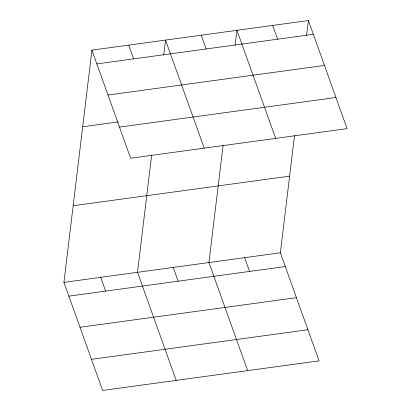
<?xml version="1.0" encoding="UTF-8"?>
<svg xmlns="http://www.w3.org/2000/svg" width="411" height="411" viewBox="0 0 411 411"><rect width="100%" height="100%" fill="white"/><g stroke="black" fill="none" stroke-linecap="round" stroke-linejoin="round"><path stroke-width="0.62" d="M294.528 135.414L280.369 252.78L319.07 360.858L102.611 390.45L63.916 282.372L91.93 50.142L308.389 20.55L347.084 128.628L130.631 158.22L91.93 50.142M151.669 154.942L137.51 272.308L176.206 380.391M163.722 55.033L165.525 40.078L204.226 148.16M223.101 145.175L208.942 262.547L247.638 370.624M235.154 45.267L236.957 30.316L275.653 138.394M306.58 35.505L308.389 20.55M96.862 63.905L313.316 34.313M108.006 95.028L324.459 65.441M82.688 126.778L118.214 121.918M119.488 127.097L335.941 97.505M73.163 205.736L289.616 176.144M63.916 282.372L280.369 252.78M68.843 296.136L285.301 266.544M79.986 327.259L296.444 297.672M91.468 359.327L307.926 329.735M272.673 25.431L277.6 39.199M201.241 35.197L206.168 48.96M244.653 257.661L249.585 271.43M128.73 45.112L133.657 58.876M173.226 267.427L178.153 281.191M100.71 277.343L105.642 291.106"/></g></svg>
